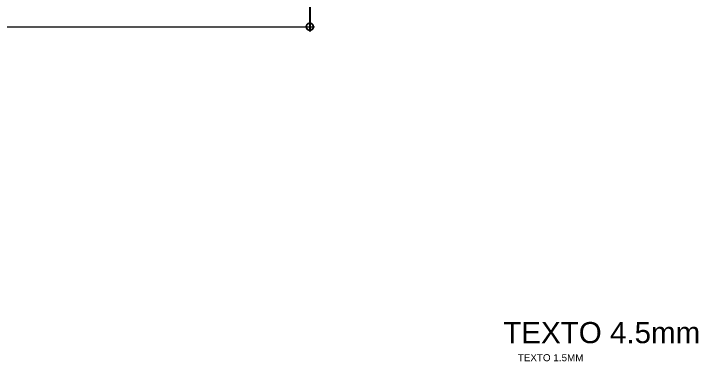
# Model space of a CAD drawing. Header units: metres. Extents: x 47788.9 to 47882.9, y 23411 to 23449.6.
# Drawn here: x 47833.12 to 47847.68, y 23411.03 to 23418.43 of the extents above; entities that cross this region are included whole.
import ezdxf

# ---------------------------------------------------------------- set-up
doc = ezdxf.new("R2010")
doc.units = ezdxf.units.M
doc.header["$LTSCALE"] = 0.25
doc.layers.add('ARQ_COTA_AZUL', color=5, linetype='Continuous', lineweight=20, true_color=0x0000ff)
doc.layers.add('ARQ_TXT 01', color=1, linetype='Continuous')
doc.styles.add('Annot_1.5mm', font='arial.ttf', dxfattribs={"height": 1.5})
doc.styles.add('Annot_4.5mm', font='arial.ttf', dxfattribs={"height": 4.5})
doc.styles.add('cota', font='arial.ttf')
doc.dimstyles.new('Info 01 - annot', dxfattribs={"dimtxt": 2, "dimasz": 3, "dimexe": 1, "dimexo": 1, "dimgap": 1, "dimtad": 1, "dimzin": 4, "dimtxsty": 'cota', "dimblk": 'DOTSMALL', "dimcen": 2, "dimdle": 1, "dimclrd": 256, "dimclre": 256, "dimclrt": 1, "dimazin": 2, "dimtfac": 0.09, "dimtix": 1, "dimtmove": 2, "dimatfit": 2, "dimfxl": 5, "dimfxlon": 1, "dimtolj": 1, "dimtzin": 4, "dimlwd": -1, "dimarcsym": 1})

# ---------------------------------------------------------------- blocks, each defined once
blk = doc.blocks.new('_DotSmall')
at = {"color": 0, "linetype": 'ByBlock', "const_width": 0.5}
blk.add_lwpolyline([(-0.0625, 0, 1), (0.0625, 0, 1)], format="xyb", close=True, dxfattribs=at)
blk = doc.blocks.new('*D97')
at = {"layer": 'ARQ_COTA_AZUL', "lineweight": -2, "transparency": 16777216}
for p, q in [((47825.619, 23418.65), (47825.619, 23418.05)), ((47839.419, 23418.65), (47839.419, 23418.05))]:
    blk.add_line(p, q, dxfattribs=at)
at = {"layer": 'ARQ_COTA_AZUL', "transparency": 16777216}
blk.add_line((47825.519, 23418.15), (47839.519, 23418.15), dxfattribs=at)
at = {"layer": 'Defpoints', "color": 0, "transparency": 16777216}
for p in [(47825.619, 23422.213), (47839.419, 23420.963), (47839.419, 23418.15)]:
    blk.add_point(p, dxfattribs=at)
at = {"layer": 'ARQ_COTA_AZUL', "transparency": 16777216, "xscale": 0.3, "yscale": 0.3, "zscale": 0.3, "rotation": 180}
blk.add_blockref('_DotSmall', (47825.619, 23418.15), dxfattribs=at)
at = {"layer": 'ARQ_COTA_AZUL', "transparency": 16777216, "xscale": 0.3, "yscale": 0.3, "zscale": 0.3}
blk.add_blockref('_DotSmall', (47839.419, 23418.15), dxfattribs=at)
at = {"layer": 'ARQ_COTA_AZUL', "color": 1, "transparency": 16777216, "insert": (47832.519, 23418.37), "char_height": 0.2, "attachment_point": 5, "style": 'cota'}
blk.add_mtext('\\A1;13,80', dxfattribs=at)

msp = doc.modelspace()

# ---------------------------------------------------------------- texts
at = {"layer": 'ARQ_TXT 01', "attachment_point": 1}
for s, width, gutter_width, insert, char_height, style in [('TEXTO 4.5mm', 4.74149, 2.25, (47843.534, 23411.867), 0.45, 'Annot_4.5mm'), ('TEXTO 1.5MM', 1.77789, 0.75, (47843.843, 23411.183), 0.15, 'Annot_1.5mm')]:
    msp.add_mtext_dynamic_manual_height_columns(s, width=width, gutter_width=gutter_width, heights=[0], dxfattribs=dict(at, insert=insert, char_height=char_height, style=style))

# ---------------------------------------------------------------- dimensions: what is measured, and where the dimension line sits
at = {"layer": 'ARQ_COTA_AZUL'}
dim = msp.add_linear_dim(base=(47839.419, 23418.15), p1=(47825.619, 23422.213), p2=(47839.419, 23420.963), dimstyle='Info 01 - annot', dxfattribs=at)
dim.commit()
dim.dimension.update_dxf_attribs({"geometry": '*D97', "text_midpoint": (47832.519, 23418.37)})

doc.saveas('drawing.dxf')
